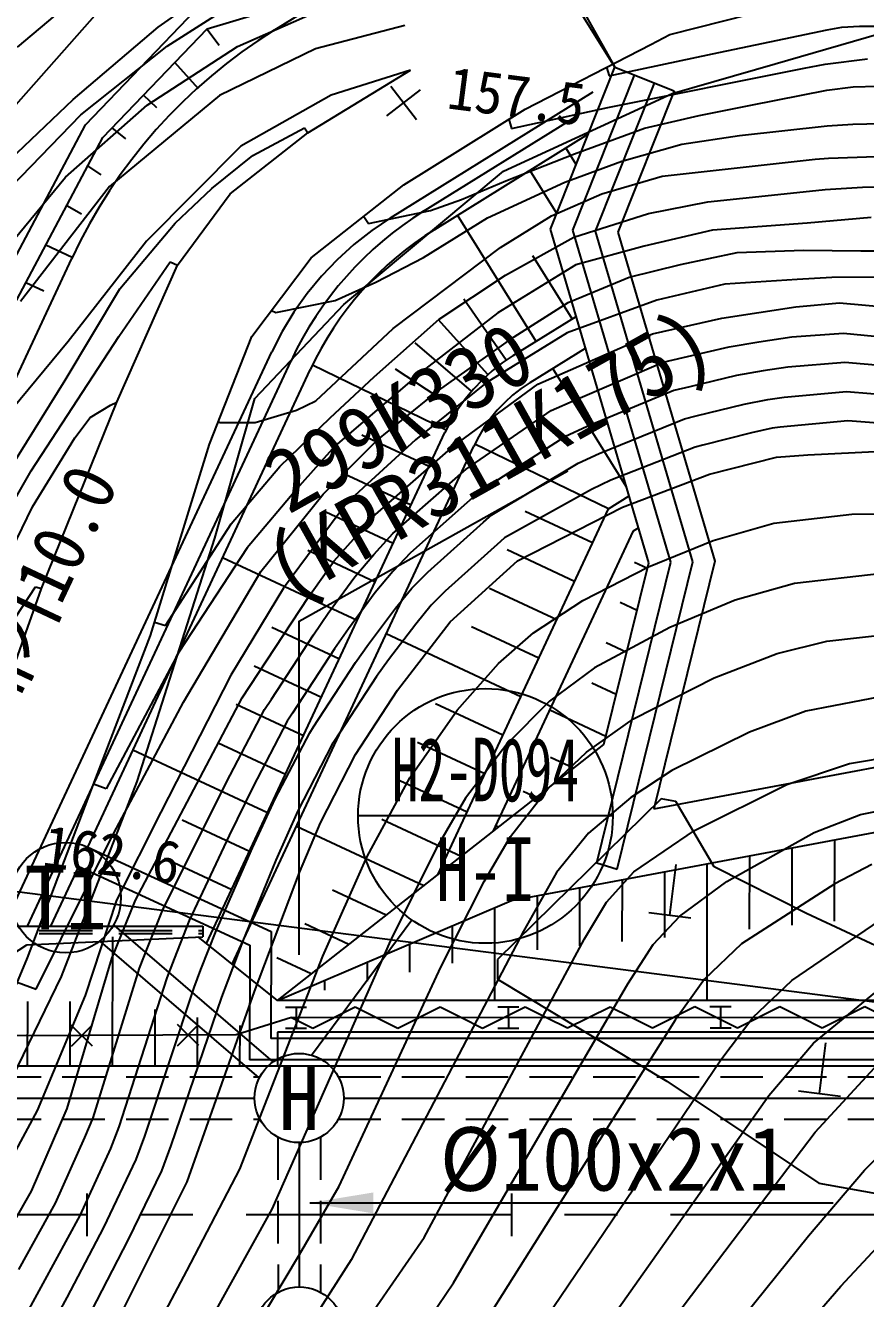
# Model space of a CAD drawing. Header units: millimetres. Extents: x 17638 to 18434, y 1103 to 1809.
# Drawn here: x 17836.7 to 17876.3, y 1473.3 to 1533.3 of the extents above; entities that cross this region are included whole.
import ezdxf
from ezdxf.enums import TextEntityAlignment as Align
from ezdxf.xclip import XClip

# ---------------------------------------------------------------- set-up
doc = ezdxf.new("R2010")
doc.units = ezdxf.units.MM
doc.header["$LTSCALE"] = 10
doc.header["$MEASUREMENT"] = 0
doc.header["$XCLIPFRAME"] = 2
doc.linetypes.add('CENTER', pattern=[2, 1.25, -0.25, 0.25, -0.25])
doc.linetypes.add('HIDDEN', pattern=[0.375, 0.25, -0.125])
for name, color, linetype in [('TN-MANH', 4, 'Continuous'), ('TT-WIRE-EQPM', 6, 'Continuous'), ('TZ-BASE', 253, 'Continuous'), ('TZ-CABL', 4, 'Continuous')]:
    doc.layers.add(name, color=color, linetype=linetype)
doc.styles.add('GR', font='GulimChe.ttf')
doc.styles.add('HANA', font='GulimChe.ttf')
doc.styles.get("Standard").update_dxf_attribs({"font": 'GulimChe.ttf'})
doc.linetypes.add('ZIGZAG', pattern='A,0.0001,-0.2,[131,ltypeshp.shx,S=0.2,R=0,X=-0.2,Y=0],-0.4,[131,ltypeshp.shx,S=0.2,R=180,X=0.2,Y=0],-0.2', length=0.8001)
doc.dimstyles.get("Standard").update_dxf_attribs({"dimtxt": 0.18, "dimasz": 0.18, "dimexe": 0.18, "dimexo": 0.0625, "dimgap": 0.09, "dimtad": 0, "dimtih": 1, "dimtoh": 1, "dimdec": 4, "dimzin": 0, "dimdsep": 46, "dimtxsty": 'Standard', "dimcen": 0.09, "dimadec": 0, "dimazin": 0, "dimtfac": 1, "dimtdec": 4, "dimtofl": 0, "dimtmove": 0, "dimatfit": 3, "dimfxl": 0, "dimtolj": 1, "dimtzin": 0, "dimarcsym": 0})

# ---------------------------------------------------------------- blocks, each defined once
blk = doc.blocks.new('JD-CDFDG5GDCH4')
at = {"layer": 'TZ-BASE'}
for p, q in [((141.959, 59.254, -393.01), (144.876, 54.047, -393.01)), ((141.959, 59.254, -393.01), (144.876, 54.047, -393.01)), ((116.742, 54.99, -239.01), (120.901, 58.511, -239.01)), ((144.876, 54.047, -393.01), (142.235, 58.293, -393.01)), ((125.664, 55.855, -393.01), (131.967, 57.75, -393.01)), ((115.946, 51.483, -241.689), (121.104, 57.327, -241.689)), ((123.358, 55.942, -238.01), (125.541, 57.468, -238.01)), ((147.465, 55.586, -238.687), (153.784, 57.202, -238.687)), ((119.943, 51.341, -393.01), (125.125, 56.737, -393.01)), ((119.943, 51.341, -393.01), (125.125, 56.737, -393.01)), ((123.787, 55.051, -237.01), (126.377, 56.691, -237.01)), ((127.092, 55.032, -236.01), (130.66, 56.605, -236.01)), ((119.356, 52.531, -238.01), (123.358, 55.942, -238.01)), ((120.761, 50.749, -393.01), (125.664, 55.855, -393.01)), ((126.227, 55.069, -393.01), (125.65, 55.84, -393.01)), ((134.981, 56.02, -239.157), (130.765, 54.921, -239.157)), ((149.475, 54.676, -237.01), (154.872, 55.814, -237.01)), ((152.425, 54.217, -242.172), (157.898, 55.791, -242.172)), ((154.872, 55.814, -237.01), (155.559, 55.941, -237.01)), ((155.559, 55.941, -237.01), (156.393, 55.981, -237.01)), ((156.393, 55.981, -237.01), (157.696, 55.991, -237.01)), ((146.572, 55.127, -238.687), (147.465, 55.586, -238.687)), ((119.714, 51.804, -237.01), (123.787, 55.051, -237.01)), ((122.849, 52.271, -236.01), (127.092, 55.032, -236.01)), ((130.765, 54.921, -239.157), (126.254, 52.721, -239.157)), ((140.646, 52.082, -238.687), (146.572, 55.127, -238.687)), ((144.613, 53.651, -237.01), (149.475, 54.676, -237.01)), ((125.254, 53.035, -393.01), (124.152, 54.281, -393.01)), ((141.843, 46.427, -393.01), (144.876, 54.047, -393.01)), ((144.477, 54.05, -237.01), (144.613, 53.651, -237.01)), ((144.537, 52.153, -236.01), (153.797, 54.004, -236.01)), ((144.876, 54.047, -393.01), (147.663, 52.938, -393.01)), ((144.876, 54.047, -393.01), (147.663, 52.938, -393.01)), ((147.566, 52.82, -242.172), (152.425, 54.217, -242.172)), ((153.797, 54.004, -236.01), (154.781, 54.201, -236.01)), ((154.781, 54.201, -236.01), (156.773, 54.454, -236.01)), ((130.416, 50.964, -205.577), (135.254, 53.913, -205.577)), ((135.254, 53.913, -205.577), (131.508, 52.742, -205.577)), ((142.9, 46.378, -393.01), (145.805, 53.677, -393.01)), ((134.134, 51.763, -235.522), (135.717, 52.985, -235.522)), ((134.314, 53.166, -235.522), (135.537, 51.583, -235.522)), ((139.629, 49.151, -242.172), (147.566, 52.82, -242.172)), ((143.957, 46.33, -393.01), (146.734, 53.308, -393.01)), ((147.663, 52.938, -393.01), (145.014, 46.281, -393.01)), ((147.663, 52.938, -393.01), (145.014, 46.281, -393.01)), ((151.283, 52.272, -235.01), (154.855, 52.973, -235.01)), ((154.855, 52.973, -235.01), (156.099, 53.121, -235.01)), ((156.099, 53.121, -235.01), (157.244, 53.166, -235.01)), ((115.588, 48.945, -238.01), (119.356, 52.531, -238.01)), ((118.99, 48.88, -236.01), (122.849, 52.271, -236.01)), ((126.254, 52.721, -239.157), (121.076, 48.431, -239.157)), ((123.302, 52.14, -393.01), (122.675, 52.742, -393.01)), ((131.508, 52.742, -205.577), (127.259, 50.326, -205.577)), ((148.84, 51.774, -235.01), (151.283, 52.272, -235.01)), ((115.967, 47.934, -237.01), (119.714, 51.804, -237.01)), ((134.936, 48.511, -238.687), (140.646, 52.082, -238.687)), ((135.86, 47.264, -393.01), (143.102, 51.767, -393.01)), ((139.882, 51.604, -236.01), (140, 51.169, -236.01)), ((140, 51.169, -236.01), (144.537, 52.153, -236.01)), ((146.268, 51.176, -235.01), (148.84, 51.774, -235.01)), ((112.384, 37.099, -393.01), (119.943, 51.341, -393.01)), ((112.384, 37.099, -393.01), (119.943, 51.341, -393.01)), ((121.843, 50.677, -393.01), (121.197, 51.203, -393.01)), ((127.824, 49.891, -235.01), (130.256, 51.203, -235.01)), ((130.256, 51.203, -235.01), (130.416, 50.964, -235.01)), ((142.98, 49.974, -235.01), (146.268, 51.176, -235.01)), ((150.75, 50.832, -234.01), (154.871, 51.289, -234.01)), ((154.871, 51.289, -234.01), (156.081, 51.364, -234.01)), ((156.081, 51.364, -234.01), (158.723, 51.439, -234.01)), ((113.275, 36.645, -393.01), (120.761, 50.749, -393.01)), ((126.753, 48.085, -205.577), (130.416, 50.964, -205.577)), ((136.388, 46.414, -393.01), (143.63, 50.918, -393.01)), ((145.199, 49.631, -234.01), (148.029, 50.428, -234.01)), ((148.029, 50.428, -234.01), (150.75, 50.832, -234.01)), ((127.259, 50.326, -205.577), (122.816, 45.855, -205.577)), ((125.884, 48.342, -235.01), (127.824, 49.891, -235.01)), ((139.742, 48.708, -235.01), (142.98, 49.974, -235.01)), ((143.052, 49.464, -393.01), (142.561, 50.253, -393.01)), ((154.306, 49.727, -233.01), (154.945, 49.77, -233.01)), ((154.945, 49.77, -233.01), (161.255, 49.989, -233.01)), ((120.669, 48.978, -393.01), (120.047, 49.404, -393.01)), ((142.133, 47.155, -393.01), (140.863, 49.197, -393.01)), ((142.519, 48.641, -234.01), (145.199, 49.631, -234.01)), ((147.107, 48.927, -233.01), (154.306, 49.727, -233.01)), ((114.796, 43.791, -236.01), (118.99, 48.88, -236.01)), ((132.11, 42.871, -242.172), (139.629, 49.151, -242.172)), ((137.654, 47.816, -235.01), (139.742, 48.708, -235.01)), ((138.879, 46.962, -234.01), (142.519, 48.641, -234.01)), ((144.253, 48.081, -233.01), (147.107, 48.927, -233.01)), ((121.076, 48.431, -239.157), (116.884, 43.009, -239.157)), ((124.165, 46.706, -235.01), (125.884, 48.342, -235.01)), ((124.264, 44.721, -205.577), (126.753, 48.085, -205.577)), ((130.566, 45.066, -238.687), (134.936, 48.511, -238.687)), ((141.894, 47.049, -233.01), (144.253, 48.081, -233.01)), ((149.255, 47.704, -232.01), (152.546, 48.06, -232.01)), ((152.546, 48.06, -232.01), (154.783, 48.291, -232.01)), ((154.783, 48.291, -232.01), (156.533, 48.4, -232.01)), ((156.533, 48.4, -232.01), (160.091, 48.459, -232.01)), ((119.757, 47.127, -393.01), (119.053, 47.53, -393.01)), ((136.196, 47.307, -235.01), (137.654, 47.816, -235.01)), ((146.458, 47.155, -232.01), (149.255, 47.704, -232.01)), ((133.053, 47.027, -235.01), (133.274, 46.696, -235.01)), ((133.274, 46.696, -235.01), (136.196, 47.307, -235.01)), ((135.853, 45.088, -234.01), (138.879, 46.962, -234.01)), ((141.162, 41.14, -393.01), (137.466, 47.085, -393.01)), ((139.487, 45.563, -233.01), (141.894, 47.049, -233.01)), ((142.941, 46.049, -232.01), (146.458, 47.155, -232.01)), ((156.949, 46.976, -231.01), (153.931, 46.714, -231.01)), ((121.563, 43.618, -235.01), (124.165, 46.706, -235.01)), ((146.471, 30.713, -393.01), (141.843, 46.427, -393.01)), ((147.507, 30.736, -393.01), (142.9, 46.378, -393.01)), ((148.543, 30.759, -393.01), (143.957, 46.33, -393.01)), ((145.014, 46.281, -393.01), (149.578, 30.782, -393.01)), ((145.014, 46.281, -393.01), (149.578, 30.782, -393.01)), ((149.474, 46.378, -231.01), (146.261, 45.623, -231.01)), ((153.931, 46.714, -231.01), (149.474, 46.378, -231.01)), ((119.306, 45.083, -393.01), (118.063, 45.666, -393.01)), ((122.816, 45.855, -205.577), (119.121, 41.131, -205.577)), ((139.725, 44.256, -232.01), (142.941, 46.049, -232.01)), ((146.261, 45.623, -231.01), (143.032, 44.74, -231.01)), ((127.769, 41.375, -238.687), (130.566, 45.066, -238.687)), ((133.615, 43.926, -234.01), (135.853, 45.088, -234.01)), ((134.425, 41.746, -233.01), (139.487, 45.563, -233.01)), ((142.861, 42.196, -393.01), (141.013, 45.168, -393.01)), ((147.967, 44.754, -230.01), (150.636, 45.32, -230.01)), ((150.636, 45.32, -230.01), (153.767, 45.437, -230.01)), ((153.767, 45.437, -230.01), (156.454, 45.403, -230.01)), ((156.454, 45.403, -230.01), (158.301, 45.409, -230.01)), ((121.407, 38.281, -205.577), (124.264, 44.721, -205.577)), ((121.506, 41.363, -234.01), (123.931, 44.88, -234.01)), ((123.931, 44.88, -234.01), (124.264, 44.721, -234.01)), ((143.032, 44.74, -231.01), (139.367, 42.485, -231.01)), ((145.554, 44.156, -230.01), (147.967, 44.754, -230.01)), ((117.971, 43.499, -393.01), (117.123, 43.894, -393.01)), ((131.706, 43.069, -234.01), (133.615, 43.926, -234.01)), ((136.603, 42.191, -232.01), (139.725, 44.256, -232.01)), ((142.675, 42.968, -230.01), (145.554, 44.156, -230.01)), ((150.056, 43.837, -229.01), (146.844, 43.082, -229.01)), ((153.459, 44.049, -229.01), (150.056, 43.837, -229.01)), ((155.087, 44.144, -229.01), (153.459, 44.049, -229.01)), ((157.421, 44.156, -229.01), (155.087, 44.144, -229.01)), ((118.979, 39.309, -235.01), (121.563, 43.618, -235.01)), ((127.909, 38.448, -242.172), (132.11, 42.871, -242.172)), ((128.697, 42.6, -234.01), (128.905, 42.5, -234.01)), ((128.905, 42.5, -234.01), (131.706, 43.069, -234.01)), ((139.749, 40.25, -393.01), (137.763, 43.132, -393.01)), ((140.13, 41.349, -230.01), (142.675, 42.968, -230.01)), ((146.844, 43.082, -229.01), (142.622, 41.548, -229.01)), ((149.913, 42.231, -228.01), (153.392, 42.759, -228.01)), ((153.392, 42.759, -228.01), (155.449, 42.959, -228.01)), ((155.449, 42.959, -228.01), (159.961, 42.548, -228.01)), ((133.528, 39.472, -232.01), (136.603, 42.191, -232.01)), ((139.367, 42.485, -231.01), (135.764, 39.703, -231.01)), ((138.889, 39.571, -393.01), (136.548, 42.174, -393.01)), ((140.085, 40.47, -393.01), (143.054, 42.316, -393.01)), ((146.646, 41.491, -228.01), (149.913, 42.231, -228.01)), ((125.78, 36.29, -238.687), (127.769, 41.375, -238.687)), ((130.786, 38.336, -233.01), (134.425, 41.746, -233.01)), ((142.622, 41.548, -229.01), (138.813, 39.182, -229.01)), ((141.246, 39.118, -228.01), (146.646, 41.491, -228.01)), ((153.21, 41.345, -227.01), (155.639, 41.522, -227.01)), ((155.639, 41.522, -227.01), (162.588, 40.846, -227.01)), ((119.121, 41.131, -205.577), (113.791, 34.701, -205.577)), ((117.386, 35.046, -234.01), (121.506, 41.363, -234.01)), ((138.123, 38.788, -393.01), (135.467, 41.067, -393.01)), ((136.56, 38.822, -230.01), (140.13, 41.349, -230.01)), ((140.877, 39.196, -393.01), (143.494, 40.823, -393.01)), ((148.089, 40.374, -227.01), (150.262, 40.881, -227.01)), ((150.262, 40.881, -227.01), (151.662, 41.11, -227.01)), ((151.662, 41.11, -227.01), (153.21, 41.345, -227.01)), ((117.201, 13.595, -393.01), (129.619, 40.225, -393.01)), ((147.149, 40.156, -227.01), (148.089, 40.374, -227.01)), ((120.041, 17.318, -393.01), (130.525, 39.802, -393.01)), ((136.924, 36.958, -393.01), (130.624, 40.011, -393.01)), ((135.764, 39.703, -231.01), (131.68, 36.205, -231.01)), ((137.464, 37.912, -393.01), (134.537, 39.83, -393.01)), ((145.414, 34.303, -393.01), (141.955, 39.866, -393.01)), ((143.016, 38.388, -227.01), (147.149, 40.156, -227.01)), ((151.867, 39.755, -226.01), (150.611, 39.53, -226.01)), ((153.028, 39.931, -226.01), (151.867, 39.755, -226.01)), ((155.711, 40.147, -226.01), (153.028, 39.931, -226.01)), ((161.575, 39.615, -226.01), (155.711, 40.147, -226.01)), ((115.031, 32.971, -235.01), (118.979, 39.309, -235.01)), ((131.461, 37.531, -232.01), (133.528, 39.472, -232.01)), ((138.813, 39.182, -229.01), (135.482, 36.495, -229.01)), ((137.266, 36.198, -228.01), (141.246, 39.118, -228.01)), ((148.4, 39, -226.01), (147.653, 38.82, -226.01)), ((150.611, 39.53, -226.01), (148.4, 39, -226.01)), ((126.029, 31.869, -242.172), (127.909, 38.448, -242.172)), ((133.661, 36.469, -230.01), (136.56, 38.822, -230.01)), ((141.88, 37.877, -227.01), (143.016, 38.388, -227.01)), ((147.653, 38.82, -226.01), (143.571, 37.125, -226.01)), ((150.959, 38.179, -225.01), (152.073, 38.4, -225.01)), ((152.073, 38.4, -225.01), (152.847, 38.518, -225.01)), ((152.847, 38.518, -225.01), (155.783, 38.772, -225.01)), ((155.783, 38.772, -225.01), (160.706, 38.363, -225.01)), ((117.871, 29.495, -205.577), (121.407, 38.281, -205.577)), ((120.161, 37.55, -233.01), (121.123, 38.137, -233.01)), ((121.123, 38.137, -233.01), (121.407, 38.281, -233.01)), ((127.936, 37.324, -233.01), (129.885, 37.902, -233.01)), ((129.885, 37.902, -233.01), (130.786, 38.336, -233.01)), ((137.869, 35.119, -227.01), (141.88, 37.877, -227.01)), ((148.711, 37.626, -225.01), (150.959, 38.179, -225.01)), ((119.43, 36.591, -233.01), (120.161, 37.55, -233.01)), ((126.192, 37.343, -233.01), (126.287, 37.32, -233.01)), ((126.287, 37.32, -233.01), (127.936, 37.324, -233.01)), ((129.089, 35.24, -232.01), (131.461, 37.531, -232.01)), ((144.127, 35.861, -225.01), (148.156, 37.484, -225.01)), ((148.156, 37.484, -225.01), (148.711, 37.626, -225.01)), ((155.855, 37.398, -224.01), (152.665, 37.104, -224.01)), ((160.558, 37.02, -224.01), (155.855, 37.398, -224.01)), ((117.438, 33.351, -233.01), (119.43, 36.591, -233.01)), ((125.644, 12.771, -393.01), (136.869, 36.844, -393.01)), ((136.122, 35.24, -393.01), (132.95, 36.719, -393.01)), ((142.514, 36.636, -226.01), (138.473, 34.04, -226.01)), ((143.571, 37.125, -226.01), (142.514, 36.636, -226.01)), ((151.308, 36.828, -224.01), (149.023, 36.252, -224.01)), ((152.278, 37.045, -224.01), (151.308, 36.828, -224.01)), ((152.665, 37.104, -224.01), (152.278, 37.045, -224.01)), ((122.997, 27.288, -238.687), (125.78, 36.29, -238.687)), ((126.85, 11.807, -393.01), (138.229, 36.21, -393.01)), ((131.68, 36.205, -231.01), (130.013, 34.342, -231.01)), ((131.129, 33.939, -230.01), (133.661, 36.469, -230.01)), ((135.482, 36.495, -229.01), (132.246, 33.536, -229.01)), ((133.597, 32.99, -228.01), (137.266, 36.198, -228.01)), ((144.573, 33.252, -393.01), (138.274, 36.304, -393.01)), ((148.66, 36.149, -224.01), (144.682, 34.597, -224.01)), ((149.023, 36.252, -224.01), (148.66, 36.149, -224.01)), ((139.077, 32.962, -225.01), (143.147, 35.395, -225.01)), ((143.147, 35.395, -225.01), (144.127, 35.861, -225.01)), ((149.334, 34.877, -223.01), (152.483, 35.691, -223.01)), ((152.483, 35.691, -223.01), (153.966, 35.793, -223.01)), ((153.966, 35.793, -223.01), (157.461, 35.973, -223.01)), ((115.146, 31.157, -234.01), (117.386, 35.046, -234.01)), ((126.796, 32.549, -232.01), (129.089, 35.24, -232.01)), ((135.276, 33.428, -393.01), (132.104, 34.907, -393.01)), ((137.1, 34.446, -227.01), (137.869, 35.119, -227.01)), ((145.238, 33.334, -223.01), (149.334, 34.877, -223.01)), ((130.013, 34.342, -231.01), (127.559, 31.413, -231.01)), ((134.419, 32.085, -227.01), (137.1, 34.446, -227.01)), ((144.682, 34.597, -224.01), (143.781, 34.154, -224.01)), ((128.194, 30.293, -230.01), (131.129, 33.939, -230.01)), ((138.473, 34.04, -226.01), (137.896, 33.536, -226.01)), ((143.781, 34.154, -224.01), (139.68, 31.883, -224.01)), ((144.573, 33.252, -393.01), (145.546, 33.856, -393.01)), ((114.263, 26.791, -233.01), (117.438, 33.351, -233.01)), ((132.246, 33.536, -229.01), (129.261, 29.507, -229.01)), ((134.431, 31.615, -393.01), (131.259, 33.094, -393.01)), ((131.658, 30.795, -228.01), (133.597, 32.99, -228.01)), ((137.896, 33.536, -226.01), (135.241, 31.18, -226.01)), ((136.537, 16.018, -393.01), (144.573, 33.252, -393.01)), ((140.284, 30.804, -223.01), (145.238, 33.334, -223.01)), ((143.825, 31.648, -393.01), (140.653, 33.127, -393.01)), ((152.362, 32.571, -222.01), (156.032, 32.998, -222.01)), ((156.032, 32.998, -222.01), (159.463, 33.017, -222.01)), ((123.713, 27.754, -232.01), (126.796, 32.549, -232.01)), ((136.063, 30.275, -225.01), (138.692, 32.625, -225.01)), ((138.692, 32.625, -225.01), (139.077, 32.962, -225.01)), ((149.499, 31.761, -222.01), (152.362, 32.571, -222.01)), ((122.379, 20.402, -242.172), (126.029, 31.869, -242.172)), ((133.521, 31.095, -227.01), (134.419, 32.085, -227.01)), ((139.145, 18.061, -393.01), (145.744, 32.213, -393.01)), ((139.68, 31.883, -224.01), (139.488, 31.714, -224.01)), ((145.744, 32.213, -393.01), (145.985, 32.363, -393.01)), ((127.559, 31.413, -231.01), (124.332, 26.506, -231.01)), ((133.586, 29.802, -393.01), (130.414, 31.282, -393.01)), ((139.488, 31.714, -224.01), (136.885, 29.369, -224.01)), ((142.98, 29.835, -393.01), (139.808, 31.315, -393.01)), ((146.459, 30.524, -222.01), (149.499, 31.761, -222.01)), ((132.741, 27.99, -393.01), (126.397, 30.948, -393.01)), ((130.428, 29.068, -228.01), (131.658, 30.795, -228.01)), ((132.619, 30.053, -227.01), (133.521, 31.095, -227.01)), ((135.241, 31.18, -226.01), (134.419, 30.302, -226.01)), ((137.112, 27.924, -223.01), (140.284, 30.804, -223.01)), ((144.017, 16.573, -393.01), (147.507, 30.736, -393.01)), ((144.361, 22.149, -393.01), (146.471, 30.713, -393.01)), ((144.976, 16.285, -393.01), (148.543, 30.759, -393.01)), ((146.405, 30.445, -393.01), (145.795, 30.73, -393.01)), ((149.578, 30.782, -393.01), (146.703, 19.113, -393.01)), ((149.578, 30.782, -393.01), (146.703, 19.113, -393.01)), ((0.607, 30.141, -393.01), (280, -5.761, -393.01)), ((124.548, 24.142, -230.01), (128.194, 30.293, -230.01)), ((131.376, 28.336, -227.01), (132.619, 30.053, -227.01)), ((134.419, 30.302, -226.01), (133.58, 29.31, -226.01)), ((135.317, 29.509, -225.01), (136.063, 30.275, -225.01)), ((143.368, 28.936, -222.01), (146.459, 30.524, -222.01)), ((157.46, 30.213, -221.01), (153.343, 29.74, -221.01)), ((94.86, -4.909, -232.01), (117.587, 29.579, -232.01)), ((115.243, 22.099, -205.577), (117.871, 29.495, -205.577)), ((117.587, 29.579, -232.01), (117.871, 29.495, -232.01)), ((129.261, 29.507, -229.01), (126.788, 25.412, -229.01)), ((134.54, 28.567, -225.01), (135.317, 29.509, -225.01)), ((142.135, 28.023, -393.01), (138.963, 29.502, -393.01)), ((153.343, 29.74, -221.01), (150.541, 28.942, -221.01)), ((127.316, 24.344, -228.01), (130.428, 29.068, -228.01)), ((133.58, 29.31, -226.01), (132.323, 27.603, -226.01)), ((136.885, 29.369, -224.01), (136.214, 28.716, -224.01)), ((141.036, 27.404, -222.01), (143.368, 28.936, -222.01)), ((145.918, 28.466, -393.01), (145.129, 28.834, -393.01)), ((150.541, 28.942, -221.01), (147.465, 27.656, -221.01)), ((130.684, 27.31, -227.01), (131.376, 28.336, -227.01)), ((133.271, 26.871, -225.01), (134.54, 28.567, -225.01)), ((136.214, 28.716, -224.01), (135.501, 27.825, -224.01)), ((123.189, 27.91, -232.01), (123.713, 27.754, -232.01)), ((131.895, 26.177, -393.01), (128.723, 27.656, -393.01)), ((132.323, 27.603, -226.01), (131.67, 26.66, -226.01)), ((135.501, 27.825, -224.01), (134.218, 26.138, -224.01)), ((134.629, 24.711, -223.01), (137.112, 27.924, -223.01)), ((141.29, 26.21, -393.01), (138.118, 27.689, -393.01)), ((147.465, 27.656, -221.01), (143.919, 25.762, -221.01)), ((120.226, 20.032, -238.687), (122.997, 27.288, -238.687)), ((128.696, 24.285, -227.01), (130.684, 27.31, -227.01)), ((140.444, 24.398, -393.01), (134.1, 27.356, -393.01)), ((139.399, 25.966, -222.01), (141.036, 27.404, -222.01)), ((152.519, 26.442, -220.01), (154.864, 27.014, -220.01)), ((154.864, 27.014, -220.01), (158.691, 27.449, -220.01)), ((124.332, 26.506, -231.01), (120.908, 20.067, -231.01)), ((131.67, 26.66, -226.01), (129.686, 23.633, -226.01)), ((132.656, 26.011, -225.01), (133.271, 26.871, -225.01)), ((145.43, 26.486, -393.01), (144.462, 26.938, -393.01)), ((149.551, 25.296, -220.01), (152.519, 26.442, -220.01)), ((131.05, 24.365, -393.01), (127.878, 25.844, -393.01)), ((130.676, 22.981, -225.01), (132.656, 26.011, -225.01)), ((134.218, 26.138, -224.01), (133.643, 25.361, -224.01)), ((137.445, 23.763, -222.01), (139.399, 25.966, -222.01)), ((126.788, 25.412, -229.01), (123.492, 18.957, -229.01)), ((133.643, 25.361, -224.01), (131.666, 22.329, -224.01)), ((143.919, 25.762, -221.01), (141.795, 24.195, -221.01)), ((145.754, 23.366, -220.01), (149.551, 25.296, -220.01)), ((132.655, 21.677, -223.01), (134.629, 24.711, -223.01)), ((144.942, 24.507, -393.01), (143.796, 25.042, -393.01)), ((121.124, 17.703, -230.01), (124.548, 24.142, -230.01)), ((122.295, 14.815, -228.01), (127.316, 24.344, -228.01)), ((130.205, 22.552, -393.01), (127.033, 24.031, -393.01)), ((128.377, 23.798, -227.01), (128.696, 24.285, -227.01)), ((139.599, 22.585, -393.01), (136.427, 24.064, -393.01)), ((141.795, 24.195, -221.01), (139.79, 22.174, -221.01)), ((157.782, 24.48, -219.01), (153.874, 23.723, -219.01)), ((126.754, 20.704, -227.01), (128.377, 23.798, -227.01)), ((129.686, 23.633, -226.01), (129.438, 23.252, -226.01)), ((135.209, 20.587, -222.01), (137.445, 23.763, -222.01)), ((144.454, 22.528, -393.01), (141.804, 23.764, -393.01)), ((153.874, 23.723, -219.01), (151.215, 22.739, -219.01)), ((129.438, 23.252, -226.01), (127.816, 20.144, -226.01)), ((130.5, 22.706, -225.01), (130.676, 22.981, -225.01)), ((143.535, 21.797, -220.01), (145.754, 23.366, -220.01)), ((129.36, 20.739, -393.01), (126.188, 22.219, -393.01)), ((128.879, 19.585, -225.01), (130.5, 22.706, -225.01)), ((131.666, 22.329, -224.01), (131.561, 22.159, -224.01)), ((138.754, 20.772, -393.01), (135.582, 22.252, -393.01)), ((151.215, 22.739, -219.01), (147.563, 20.93, -219.01)), ((128.515, 18.927, -393.01), (122.17, 21.885, -393.01)), ((128.985, 10.1, -393.01), (144.361, 22.149, -393.01)), ((131.561, 22.159, -224.01), (129.941, 19.025, -224.01)), ((131.003, 18.466, -223.01), (132.655, 21.677, -223.01)), ((139.79, 22.174, -221.01), (137.84, 19.625, -221.01)), ((141.709, 20.068, -220.01), (143.535, 21.797, -220.01)), ((155.933, 21.252, -218.01), (160.524, 22.043, -218.01)), ((142.933, 21.03, -393.01), (141.842, 21.539, -393.01)), ((146.703, 19.113, -393.01), (159.509, 21.52, -393.01)), ((146.703, 19.113, -393.01), (159.509, 21.52, -393.01)), ((152.972, 20.265, -218.01), (155.933, 21.252, -218.01)), ((118.814, 11.226, -242.172), (122.379, 20.402, -242.172)), ((125.609, 18.437, -227.01), (126.754, 20.704, -227.01)), ((133.206, 16.88, -222.01), (135.209, 20.587, -222.01)), ((137.909, 18.96, -393.01), (134.737, 20.439, -393.01)), ((147.563, 20.93, -219.01), (145.619, 19.653, -219.01)), ((117.204, 12.096, -238.687), (120.226, 20.032, -238.687)), ((120.908, 20.067, -231.01), (120.32, 20.278, -231.01)), ((127.816, 20.144, -226.01), (126.71, 17.857, -226.01)), ((139.955, 17.825, -220.01), (141.709, 20.068, -220.01)), ((141.168, 19.647, -393.01), (140.555, 19.932, -393.01)), ((148.632, 18.104, -218.01), (152.972, 20.265, -218.01)), ((156.449, 18.849, -217.01), (161.443, 19.899, -217.01)), ((127.81, 17.277, -225.01), (128.879, 19.585, -225.01)), ((137.84, 19.625, -221.01), (136.443, 17.226, -221.01)), ((147.049, 19.594, -216.013), (139.345, 12.027, -216.013)), ((145.619, 19.653, -219.01), (143.628, 17.975, -219.01)), ((147.753, 19.47, -216.013), (147.049, 19.594, -216.013)), ((149.546, 16.383, -216.013), (147.753, 19.47, -216.013)), ((123.492, 18.957, -229.01), (121.401, 14.812, -229.01)), ((127.669, 17.114, -393.01), (124.497, 18.593, -393.01)), ((129.941, 19.025, -224.01), (128.911, 16.697, -224.01)), ((137.637, 16.88, -393.01), (133.891, 18.626, -393.01)), ((154.255, 18.001, -217.01), (156.449, 18.849, -217.01)), ((123.56, 14.338, -227.01), (125.609, 18.437, -227.01)), ((135.871, 15.496, -393.01), (129.874, 18.293, -393.01)), ((130.011, 16.118, -223.01), (131.003, 18.466, -223.01)), ((139.402, 18.263, -393.01), (139.268, 18.326, -393.01)), ((140, 14.8, -393.01), (160, 18.56, -393.01)), ((145.762, 16.146, -218.01), (148.632, 18.104, -218.01)), ((150.143, 15.703, -217.01), (154.255, 18.001, -217.01)), ((117.618, 10.626, -230.01), (121.124, 17.703, -230.01)), ((126.71, 17.857, -226.01), (124.824, 13.86, -226.01)), ((138.717, 15.698, -220.01), (139.955, 17.825, -220.01)), ((143.628, 17.975, -219.01), (142.131, 16.126, -219.01)), ((155.224, 13.837, -393.01), (155.231, 17.663, -393.01)), ((120.041, 17.318, -393.01), (128.685, 13.34, -393.01)), ((126.088, 13.382, -225.01), (127.81, 17.277, -225.01)), ((131.118, 12.188, -222.01), (133.206, 16.88, -222.01)), ((136.443, 17.226, -221.01), (134.313, 12.927, -221.01)), ((151.223, 13.449, -393.01), (151.229, 16.911, -393.01)), ((153.224, 13.643, -393.01), (153.23, 17.287, -393.01)), ((118.304, 13.595, -393.01), (119.618, 16.412, -393.01)), ((119.618, 16.412, -393.01), (127.683, 12.701, -393.01)), ((126.824, 15.302, -393.01), (123.652, 16.781, -393.01)), ((128.911, 16.697, -224.01), (127.353, 12.905, -224.01)), ((144.017, 16.573, -393.01), (144.976, 16.285, -393.01)), ((147.462, 14.115, -215.737), (147.768, 16.496, -215.737)), ((149.218, 10.1, -393.01), (149.229, 16.535, -393.01)), ((153.905, 14.193, -216.013), (149.546, 16.383, -216.013)), ((156.983, 16.497, -216.01), (155.24, 15.584, -216.01)), ((127.898, 10.524, -223.01), (130.011, 16.118, -223.01)), ((136.67, 11.669, -220.01), (138.717, 15.698, -220.01)), ((142.131, 16.126, -219.01), (140.564, 13.365, -219.01)), ((144.487, 14.729, -218.01), (145.762, 16.146, -218.01)), ((145.222, 12.867, -393.01), (145.227, 15.783, -393.01)), ((147.223, 13.061, -393.01), (147.228, 16.159, -393.01)), ((147.934, 14.065, -217.01), (150.143, 15.703, -217.01)), ((134.106, 14.113, -393.01), (131.567, 15.296, -393.01)), ((141.222, 12.479, -393.01), (141.226, 15.031, -393.01)), ((143.222, 12.673, -393.01), (143.227, 15.407, -393.01)), ((155.24, 15.584, -216.01), (150.836, 12.757, -216.01)), ((121.401, 14.812, -229.01), (119.917, 10.331, -229.01)), ((121.183, 12.078, -228.01), (122.295, 14.815, -228.01)), ((128.985, 10.1, -393.01), (140, 14.8, -393.01)), ((139.218, 10.1, -393.01), (139.225, 14.469, -393.01)), ((143.45, 12.994, -218.01), (144.487, 14.729, -218.01)), ((122.854, 12.573, -227.01), (123.56, 14.338, -227.01)), ((124.824, 13.86, -226.01), (124.115, 12.061, -226.01)), ((146.47, 14.243, -215.737), (148.454, 13.988, -215.737)), ((146.682, 12.724, -217.01), (147.934, 14.065, -217.01)), ((153.216, 11.034, -215.01), (157.356, 13.865, -215.01)), ((160.512, 11.108, -216.013), (153.905, 14.193, -216.013)), ((95.263, 13.595, -393.01), (125.458, 13.595, -393.01)), ((125.376, 11.549, -225.01), (126.088, 13.382, -225.01)), ((125.458, 13.595, -393.01), (125.458, 13.095, -393.01)), ((128.685, 13.34, -393.01), (128.668, 8.3, -393.01)), ((132.34, 12.729, -393.01), (130.262, 13.698, -393.01)), ((140.564, 13.365, -219.01), (132.459, -2.125, -219.01)), ((137.221, 11.858, -393.01), (137.224, 13.615, -393.01)), ((116.46, 12.241, -393.01), (117.171, 12.718, -393.01)), ((117.171, 12.718, -393.01), (125.458, 13.095, -393.01)), ((121.212, 7, -393.01), (121.223, 13.095, -393.01)), ((128.985, 10.1, -393.01), (125.238, 13.095, -393.01)), ((127.353, 12.905, -224.01), (126.637, 11.037, -224.01)), ((127.683, 12.701, -393.01), (127.664, 7.3, -393.01)), ((134.313, 12.927, -221.01), (128.719, 0.264, -221.01)), ((135.22, 11.431, -393.01), (135.222, 12.761, -393.01)), ((135.892, -1.064, -218.01), (143.45, 12.994, -218.01)), ((145.487, 10.88, -217.01), (146.682, 12.724, -217.01)), ((150.836, 12.757, -216.01), (149.094, 11.094, -216.01)), ((113.828, 4.025, -238.687), (117.204, 12.096, -238.687)), ((119.07, 5, -228.01), (121.183, 12.078, -228.01)), ((122.475, 11.621, -227.01), (122.854, 12.573, -227.01)), ((124.115, 12.061, -226.01), (123.766, 11.164, -226.01)), ((127.206, 2.15, -222.01), (131.118, 12.188, -222.01)), ((130.575, 11.346, -393.01), (128.957, 12.1, -393.01)), ((139.345, 12.027, -216.013), (139.346, 11.104, -216.013)), ((120.292, 4.568, -227.01), (122.475, 11.621, -227.01)), ((125.057, 10.707, -225.01), (125.376, 11.549, -225.01)), ((131.888, 1.352, -220.01), (136.67, 11.669, -220.01)), ((133.219, 11.004, -393.01), (133.221, 11.907, -393.01)), ((109.159, -8.511, -242.172), (118.814, 11.226, -242.172)), ((116.724, 10.949, -230.01), (117.618, 10.626, -230.01)), ((123.766, 11.164, -226.01), (121.513, 4.136, -226.01)), ((126.637, 11.037, -224.01), (126.348, 10.25, -224.01)), ((131.219, 10.577, -393.01), (131.219, 11.053, -393.01)), ((137.274, -3.211, -217.01), (145.487, 10.88, -217.01)), ((139.346, 11.104, -216.013), (147.328, 6.292, -216.013)), ((149.094, 11.094, -216.01), (147.721, 9.161, -216.01)), ((151.376, 9.285, -215.01), (153.216, 11.034, -215.01)), ((154.238, 8.079, -214.01), (157.567, 10.817, -214.01)), ((119.917, 10.331, -229.01), (117.662, 4.91, -229.01)), ((122.735, 3.703, -225.01), (125.057, 10.707, -225.01)), ((126.348, 10.25, -224.01), (123.956, 3.271, -224.01)), ((124.724, 1.558, -223.01), (127.898, 10.524, -223.01)), ((117.212, 7, -393.01), (117.218, 10.047, -393.01)), ((119.212, 7, -393.01), (119.218, 10.047, -393.01)), ((123.212, 7, -393.01), (123.217, 9.669, -393.01)), ((199.59, 10.1, -393.01), (128.985, 10.1, -393.01)), ((129.355, 9.785, -393.01), (130.355, 9.786, -393.01)), ((129.855, 9.786, -393.01), (129.856, 8.786, -393.01)), ((130.646, 8.787, -393.01), (132.645, 9.789, -393.01)), ((132.645, 9.789, -393.01), (133.646, 9.29, -393.01)), ((134.646, 8.791, -393.01), (136.645, 9.793, -393.01)), ((136.645, 9.793, -393.01), (137.646, 9.294, -393.01)), ((138.646, 8.795, -393.01), (140.645, 9.797, -393.01)), ((139.355, 9.795, -393.01), (140.355, 9.796, -393.01)), ((139.855, 9.796, -393.01), (139.856, 8.796, -393.01)), ((140.645, 9.797, -393.01), (141.646, 9.298, -393.01)), ((142.646, 8.799, -393.01), (144.645, 9.801, -393.01)), ((144.645, 9.801, -393.01), (145.646, 9.302, -393.01)), ((146.646, 8.803, -393.01), (148.645, 9.805, -393.01)), ((148.645, 9.805, -393.01), (149.646, 9.306, -393.01)), ((149.355, 9.805, -393.01), (150.355, 9.806, -393.01)), ((149.855, 9.806, -393.01), (149.856, 8.806, -393.01)), ((150.646, 8.807, -393.01), (152.645, 9.809, -393.01)), ((152.645, 9.809, -393.01), (153.646, 9.31, -393.01)), ((154.646, 8.811, -393.01), (156.645, 9.813, -393.01)), ((156.645, 9.813, -393.01), (157.646, 9.314, -393.01)), ((125.212, 7, -393.01), (125.216, 9.29, -393.01)), ((129.646, 9.286, -393.01), (130.646, 8.787, -393.01)), ((133.646, 9.29, -393.01), (134.646, 8.791, -393.01)), ((147.721, 9.161, -216.01), (136.9, -7.997, -216.01)), ((137.646, 9.294, -393.01), (138.646, 8.795, -393.01)), ((141.646, 9.298, -393.01), (142.646, 8.799, -393.01)), ((145.646, 9.302, -393.01), (146.646, 8.803, -393.01)), ((149.646, 9.306, -393.01), (150.646, 8.807, -393.01)), ((149.869, 7.305, -215.01), (151.376, 9.285, -215.01)), ((153.646, 9.31, -393.01), (154.646, 8.811, -393.01)), ((120.271, 7.942, -393.01), (119.266, 8.937, -393.01)), ((119.271, 7.937, -393.01), (120.266, 8.942, -393.01)), ((125.271, 7.969, -393.01), (124.266, 8.963, -393.01)), ((124.271, 7.963, -393.01), (125.266, 8.969, -393.01)), ((127.212, 7, -393.01), (127.216, 8.911, -393.01)), ((128.985, 8.6, -393.01), (128.985, 7, -393.01)), ((199.585, 8.6, -393.01), (128.985, 8.6, -393.01)), ((129.356, 8.785, -393.01), (130.356, 8.786, -393.01)), ((139.356, 8.795, -393.01), (140.356, 8.796, -393.01)), ((149.356, 8.805, -393.01), (150.356, 8.806, -393.01)), ((199.584, 8.3, -393.01), (128.668, 8.3, -393.01)), ((152.123, 5.626, -214.01), (154.238, 8.079, -214.01)), ((154.511, 5.711, -212.118), (154.817, 8.092, -212.118)), ((199.581, 7.3, -393.01), (127.664, 7.3, -393.01)), ((128.06, -24.872, -215.01), (149.869, 7.305, -215.01)), ((154.317, 3.888, -213.01), (157.657, 7.516, -213.01)), ((280, 7, -393.01), (38.212, 7, -393.01)), ((147.328, 6.292, -216.013), (154.489, 1.496, -216.013)), ((144.608, -5.023, -214.01), (152.123, 5.626, -214.01)), ((153.519, 5.839, -212.118), (155.503, 5.584, -212.118)), ((117.662, 4.91, -229.01), (115.959, 1.754, -229.01)), ((117.392, 1.111, -228.01), (119.07, 5, -228.01)), ((119.909, 3.636, -227.01), (120.292, 4.568, -227.01)), ((156.635, 2.107, -212.01), (159.07, 4.586, -212.01)), ((118.53, 0.542, -227.01), (119.909, 3.636, -227.01)), ((121.513, 4.136, -226.01), (121.113, 3.116, -226.01)), ((122.317, 2.597, -225.01), (122.735, 3.703, -225.01)), ((150.451, -1.193, -213.01), (154.317, 3.888, -213.01)), ((121.113, 3.116, -226.01), (119.668, -0.026, -226.01)), ((123.956, 3.271, -224.01), (123.521, 2.077, -224.01)), ((120.806, -0.594, -225.01), (122.317, 2.597, -225.01)), ((123.521, 2.077, -224.01), (121.944, -1.163, -224.01)), ((124.71, -2.645, -222.01), (127.206, 2.15, -222.01)), ((153.992, -0.995, -212.01), (156.635, 2.107, -212.01)), ((121.351, -5.197, -223.01), (124.724, 1.558, -223.01)), ((130.021, -1.866, -220.01), (131.888, 1.352, -220.01)), ((154.489, 1.496, -216.013), (160.236, 0.444, -216.013)), ((114.337, -4.217, -228.01), (117.392, 1.111, -228.01)), ((120, 1, -393.01), (120, -1, -393.01)), ((140, 1, -393.01), (140, -1, -393.01)), ((155.523, -3.361, -211.01), (159.269, 0.677, -211.01)), ((128.719, 0.264, -221.01), (106.675, -39.371, -221.01)), ((116.79, -2.582, -227.01), (118.53, 0.542, -227.01)), ((119.668, -0.026, -226.01), (117.93, -3.236, -226.01)), ((119.07, -3.89, -225.01), (120.806, -0.594, -225.01)), ((121.944, -1.163, -224.01), (120.211, -4.544, -224.01)), ((124.606, -17.365, -218.01), (135.892, -1.064, -218.01)), ((146.586, -6.274, -213.01), (150.451, -1.193, -213.01)), ((147.949, -8.497, -212.01), (153.992, -0.995, -212.01)), ((118.431, -21.248, -220.01), (130.021, -1.866, -220.01)), ((132.459, -2.125, -219.01), (122.715, -17.243, -219.01)), ((109.081, -32.103, -222.01), (124.71, -2.645, -222.01)), ((117.93, -3.236, -226.01), (116.724, -5.432, -226.01)), ((119.575, -29.276, -217.01), (137.274, -3.211, -217.01)), ((150.155, -9.533, -211.01), (155.523, -3.361, -211.01)), ((117.918, -6.039, -225.01), (119.07, -3.89, -225.01))]:
    blk.add_line(p, q, dxfattribs=at)
at = {"layer": 'TZ-BASE', "linetype": 'Continuous'}
for p, q in [((128.819, 55.793, -393.01), (131.967, 57.75, -393.01)), ((134.311, 46.961, -393.01), (143.854, 52.895, -393.01)), ((104.623, 13.595, -393.01), (119.287, 45.043, -393.01)), ((116.098, 13.595, -393.01), (128.713, 40.647, -393.01))]:
    blk.add_line(p, q, dxfattribs=at)
at = {"layer": 'TZ-BASE', "linetype": 'HIDDEN'}
for p, q in [((95.263, 13.395, -393.01), (125.458, 13.395, -393.01)), ((95.263, 13.245, -393.01), (125.458, 13.245, -393.01))]:
    blk.add_line(p, q, dxfattribs=at)
at = {"layer": 'TZ-BASE', "ltscale": 0.2}
for p, q in [((129.646, 9.286, -393.01), (127.041, 8.478, -393.01)), ((129.646, 9.286, -393.01), (239.856, 9.396, -393.01)), ((127.041, 8.478, -393.01), (116.649, 8.423, -393.01))]:
    blk.add_line(p, q, dxfattribs=at)
at = {"layer": 'TZ-BASE', "linetype": 'CENTER', "elevation": -393.01, "flags": 128}
blk.add_lwpolyline([(700, 0), (280, 0), (0, 0)], dxfattribs=at)
at = {"layer": 'TZ-BASE', "linetype": 'Continuous'}
for radius in [25.2, 14.8]:
    blk.add_arc((142.126, 34.393, -393.01), radius, 121.87402, 155, dxfattribs=at)
at = {"layer": 'TZ-BASE'}
for radius in [16.5, 15.5, 8.5, 7]:
    blk.add_arc((144.573, 33.252, -393.01), radius, 121.87402, 155, dxfattribs=at)
at = {"layer": 'TZ-BASE', "style": 'HANA'}
for s, height, rotation, p in [('157.5', 2, 352.67756, (136.909, 52.119, -235.522)), ('길내기10.0', 2.5, 64.77019, (114.76, 20.14, -393.01)), ('162.6', 2, 352.67756, (117.844, 16.394, -230.424))]:
    blk.add_text(s, height=height, rotation=rotation, dxfattribs=at).set_placement(p)
blk = doc.blocks.new('ba')
at = {"layer": 'TZ-BASE'}
for p, q in [((226.487, 393.018), (214.487, 393.018)), ((212.287, 381.751), (217.015, 388.125))]:
    blk.add_line(p, q, dxfattribs=at)
at = {"layer": 'TZ-BASE', "flags": 128}
blk.add_lwpolyline([(211.71, 386.482), (211.71, 402.185), (224.369, 409.271)], dxfattribs=at)
at = {"layer": 'TZ-BASE'}
blk.add_circle((220.487, 393.018), 6, dxfattribs=at)
at = {"layer": 'TZ-BASE', "style": 'GR'}
for s, p in [('299K330', (211.202, 407.194)), ('(KPR311K175)', (211.202, 403.046))]:
    blk.add_text(s, height=3, rotation=29.23871, dxfattribs=at).set_placement(p)
for s, width, p in [('H2-D094', 0.65, (220.487, 395.178)), ('H-I', 0.8, (220.488, 390.518))]:
    blk.add_text(s, height=3, dxfattribs=dict(at, width=width)).set_placement(p, align=Align.MIDDLE)
at = {"layer": 'TZ-BASE'}
blk.add_text('Ø100x2x1', height=3, rotation=0.05182, dxfattribs=at).set_placement((226.561, 376.868), align=Align.MIDDLE)
blk.add_leader([(212.21, 374.791), (236.866, 374.791)], dimstyle='Standard', override={"dimtxt": 3, "dimasz": 3, "dimexe": 2, "dimexo": 3, "dimgap": 1, "dimtad": 0, "dimtih": 0, "dimcen": 1, "dimaunit": 1, "dimadec": 8, "dimtix": 1, "dimtofl": 1, "dimtmove": 2, "dimtvp": 2}, dxfattribs=at)
blk = doc.blocks.new('123')
at = {"layer": 'TZ-BASE'}
blk.add_blockref('ba', (0, 0), dxfattribs=at)

msp = doc.modelspace()

# ---------------------------------------------------------------- linework, layer by layer
at = {"layer": 'TN-MANH'}
for centre in [(17849.599, 1482.783), (17849.609, 1471.783)]:
    msp.add_circle(centre, 2.1, dxfattribs=at)
at = {"layer": 'TT-WIRE-EQPM'}
msp.add_circle((17838.601, 1492.221), 2.6, dxfattribs=at)
at = {"layer": 'TZ-CABL', "linetype": 'ByBlock'}
for p, q in [((17848.377, 1484.491), (17840.9, 1490.907)), ((17847.725, 1483.732), (17840.249, 1490.148))]:
    msp.add_line(p, q, dxfattribs=at)
at = {"layer": 'TZ-CABL', "linetype": 'HIDDEN', "ltscale": 0.8}
for points in [[(17760.445, 1483.783), (17847.752, 1483.783)], [(17851.445, 1483.783), (17973.752, 1483.783)], [(17760.699, 1482.783), (17847.499, 1482.783)], [(17851.699, 1482.783), (17973.499, 1482.783)], [(17760.445, 1481.783), (17847.752, 1481.783)], [(17851.445, 1481.783), (17973.752, 1481.783)], [(17848.6, 1480.936), (17848.607, 1473.629)], [(17850.6, 1480.937), (17850.607, 1473.631)]]:
    msp.add_lwpolyline(points, dxfattribs=at)
at = {"layer": 'TZ-CABL', "linetype": 'ZIGZAG', "ltscale": 0.5}
for points in [[(17760.699, 1482.783), (17847.499, 1482.783)], [(17851.699, 1482.783), (17973.499, 1482.783)], [(17849.601, 1480.683), (17849.607, 1473.883)]]:
    msp.add_lwpolyline(points, dxfattribs=at)

# ---------------------------------------------------------------- block references
at = {"layer": 'TZ-BASE'}
ref = msp.add_blockref('JD-CDFDG5GDCH4', (17719.599, 1477.283, 393.01), dxfattribs=at)
XClip(ref).set_block_clipping_path([(1.5103084745, 75), (700, 75), (700, -75), (-1.5103084745, -75)])
msp.add_blockref('123', (17637.889, 1103.051), dxfattribs=at)

# ---------------------------------------------------------------- texts
at = {"layer": 'TN-MANH', "linetype": 'ByBlock', "style": 'GR'}
msp.add_text('H', height=3, dxfattribs=at).set_placement((17849.599, 1482.783), align=Align.MIDDLE)
at = {"layer": 'TT-WIRE-EQPM', "style": 'GR'}
msp.add_text('T1', height=3, dxfattribs=at).set_placement((17838.601, 1492.221), align=Align.MIDDLE)

doc.saveas('drawing.dxf')
